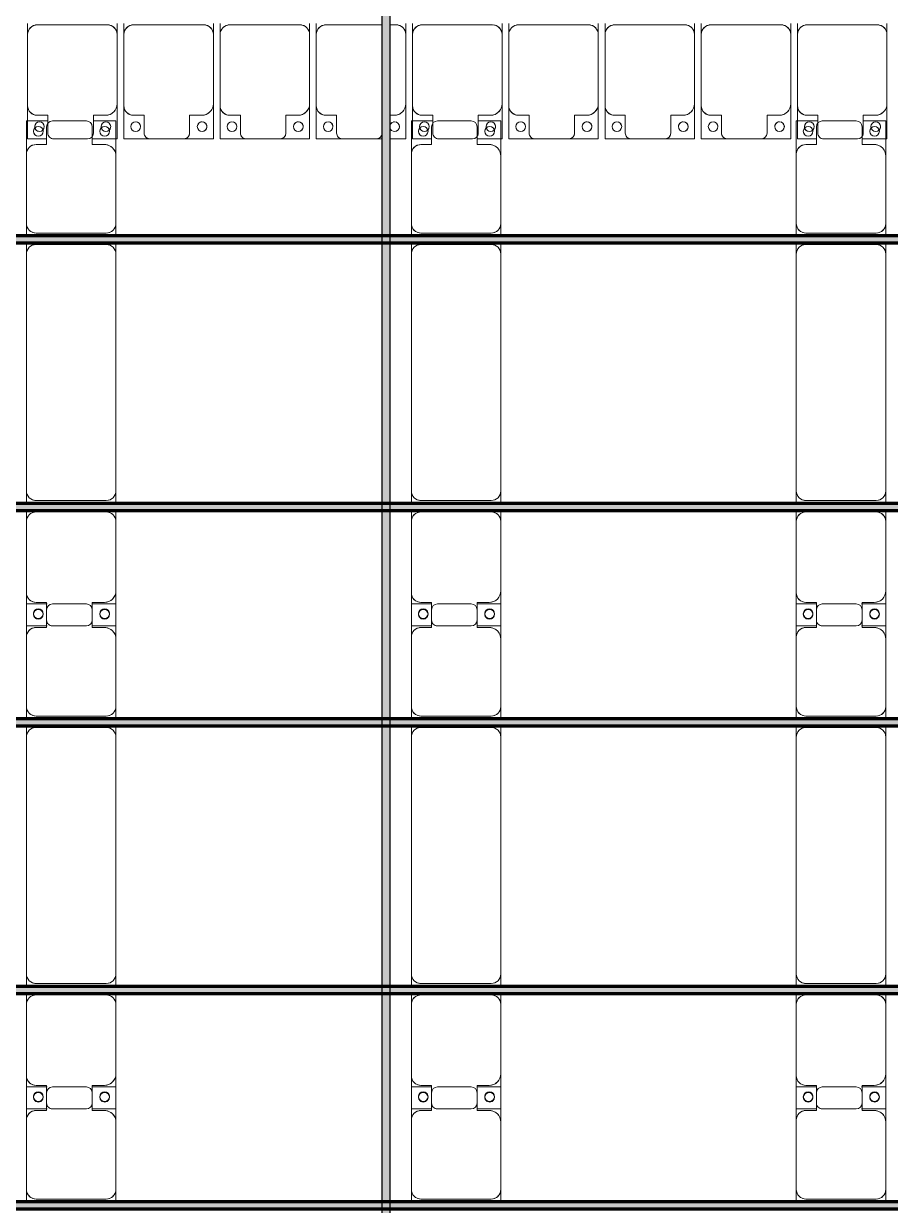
# Model space of a CAD drawing. Header units: millimetres. Extents: x -291190 to 146725, y 19759 to 185158.
# Drawn here: x -51426 to -46923, y 151050 to 157191 of the extents above; entities that cross this region are included whole.
import ezdxf

# ---------------------------------------------------------------- set-up
doc = ezdxf.new("R2010")
doc.units = ezdxf.units.MM
doc.layers.add('A-GENM', color=13, linetype='Continuous', lineweight=9)
doc.layers.add('S-BEAM', color=12, linetype='Continuous', lineweight=9)

# ---------------------------------------------------------------- blocks, each defined once
blk = doc.blocks.new('Dải phao đi lại kèm đỡ invester - DẢI PHAO ĐI LẠI-60252-KHUNG KẾT CẤU BÈ PIN 4')
at = {"layer": 'A-GENM', "color": 7}
for p, q in [((111758.4, 1312.2), (111888.1, 1312.2)), ((111758.4, 1129.7), (111758.4, 1312.2)), ((111758.4, 1312.2), (111758.4, 1129.7)), ((111831.6, 1312.2), (111819.4, 1312.2)), ((111868.8, 1312.2), (111855.3, 1312.2)), ((112088.2, 1312.2), (111911.8, 1312.2)), ((112124.6, 1312.2), (112223.4, 1312.2)), ((112149.1, 1312.2), (112133.8, 1312.2)), ((112180.3, 1312.2), (112167.8, 1312.2)), ((112223.4, 1312.2), (112223.4, 1139.7)), ((112258.4, 1312.2), (112411.8, 1312.2)), ((112258.4, 1129.7), (112258.4, 1312.2)), ((112258.4, 1312.2), (112258.4, 1129.7)), ((112411.8, 1312.2), (112258.4, 1312.2)), ((112588.2, 1312.2), (112411.8, 1312.2)), ((112588.2, 1312.2), (112723.4, 1312.2)), ((112723.4, 1312.2), (112588.2, 1312.2)), ((112723.4, 1312.2), (112723.4, 1139.7)), ((112723.4, 1139.7), (112723.4, 1312.2)), ((112758.4, 1312.2), (112911.8, 1312.2)), ((112758.4, 1129.7), (112758.4, 1312.2)), ((112758.4, 1312.2), (112758.4, 1129.7)), ((112911.8, 1312.2), (112758.4, 1312.2)), ((113088.2, 1312.2), (112911.8, 1312.2)), ((113088.2, 1312.2), (113223.4, 1312.2)), ((113223.4, 1312.2), (113088.2, 1312.2)), ((113223.4, 1312.2), (113223.4, 1139.7)), ((113223.4, 1139.7), (113223.4, 1312.2)), ((113258.4, 1312.2), (113411.8, 1312.2)), ((113258.4, 1129.7), (113258.4, 1312.2)), ((113258.4, 1312.2), (113258.4, 1129.7)), ((113411.8, 1312.2), (113258.4, 1312.2)), ((113588.2, 1312.2), (113411.8, 1312.2)), ((113588.2, 1312.2), (113723.4, 1312.2)), ((113723.4, 1312.2), (113588.2, 1312.2)), ((113723.4, 1312.2), (113723.4, 1139.7)), ((113723.4, 1139.7), (113723.4, 1312.2)), ((113758.4, 1312.2), (113888.1, 1312.2)), ((113758.4, 1129.7), (113758.4, 1312.2)), ((113758.4, 1312.2), (113758.4, 1129.7)), ((113831.6, 1312.2), (113819.4, 1312.2)), ((113868.8, 1312.2), (113855.3, 1312.2)), ((114088.2, 1312.2), (113911.8, 1312.2)), ((114124.6, 1312.2), (114223.4, 1312.2)), ((114149.1, 1312.2), (114133.8, 1312.2)), ((114180.3, 1312.2), (114167.8, 1312.2)), ((114223.4, 1312.2), (114223.4, 1139.7)), ((114258.4, 1312.2), (114341.4, 1312.2)), ((114258.4, 1129.7), (114258.4, 1312.2)), ((114258.4, 1312.2), (114258.4, 1129.7)), ((114341.4, 1312.2), (114258.4, 1312.2)), ((114381.4, 1312.2), (114411.8, 1312.2)), ((114411.8, 1312.2), (114381.4, 1312.2)), ((114588.2, 1312.2), (114411.8, 1312.2)), ((114588.2, 1312.2), (114723.4, 1312.2)), ((114723.4, 1312.2), (114588.2, 1312.2)), ((114723.4, 1312.2), (114723.4, 1139.7)), ((114723.4, 1139.7), (114723.4, 1312.2)), ((114758.4, 1312.2), (114911.8, 1312.2)), ((114758.4, 1129.7), (114758.4, 1312.2)), ((114758.4, 1312.2), (114758.4, 1129.7)), ((114911.8, 1312.2), (114758.4, 1312.2)), ((115088.2, 1312.2), (114911.8, 1312.2)), ((115088.2, 1312.2), (115223.4, 1312.2)), ((115223.4, 1312.2), (115088.2, 1312.2)), ((115223.4, 1312.2), (115223.4, 1139.7)), ((115223.4, 1139.7), (115223.4, 1312.2)), ((115258.4, 1312.2), (115411.8, 1312.2)), ((115258.4, 1129.7), (115258.4, 1312.2)), ((115258.4, 1312.2), (115258.4, 1129.7)), ((115411.8, 1312.2), (115258.4, 1312.2)), ((115588.2, 1312.2), (115411.8, 1312.2)), ((115588.2, 1312.2), (115723.4, 1312.2)), ((115723.4, 1312.2), (115588.2, 1312.2)), ((115723.4, 1312.2), (115723.4, 1139.7)), ((115723.4, 1139.7), (115723.4, 1312.2)), ((115758.4, 1312.2), (115888.1, 1312.2)), ((115758.4, 1129.7), (115758.4, 1312.2)), ((115758.4, 1312.2), (115758.4, 1129.7)), ((115831.6, 1312.2), (115819.4, 1312.2)), ((115868.8, 1312.2), (115855.3, 1312.2)), ((116088.2, 1312.2), (115911.8, 1312.2)), ((116124.6, 1312.2), (116223.4, 1312.2)), ((116149.1, 1312.2), (116133.8, 1312.2)), ((116180.3, 1312.2), (116167.8, 1312.2)), ((116223.4, 1312.2), (116223.4, 1139.7)), ((111881.8, 1282.2), (111881.8, 1189.7)), ((112118.2, 1189.7), (112118.2, 1282.2)), ((112381.8, 1282.2), (112381.8, 1189.7)), ((112618.2, 1189.7), (112618.2, 1282.2)), ((112881.8, 1282.2), (112881.8, 1189.7)), ((113118.2, 1189.7), (113118.2, 1282.2)), ((113381.8, 1282.2), (113381.8, 1189.7)), ((113618.2, 1189.7), (113618.2, 1282.2)), ((113881.8, 1282.2), (113881.8, 1189.7)), ((114118.2, 1189.7), (114118.2, 1282.2)), ((114381.8, 1282.2), (114381.8, 1189.7)), ((114618.2, 1189.7), (114618.2, 1282.2)), ((114881.8, 1282.2), (114881.8, 1189.7)), ((115118.2, 1189.7), (115118.2, 1282.2)), ((115381.8, 1282.2), (115381.8, 1189.7)), ((115618.2, 1189.7), (115618.2, 1282.2)), ((115881.8, 1282.2), (115881.8, 1189.7)), ((116118.2, 1189.7), (116118.2, 1282.2)), ((111881.8, 1189.7), (111818.4, 1189.7)), ((112173.4, 1189.7), (112118.2, 1189.7)), ((112223.4, 1139.7), (112223.4, 1219.7)), ((112381.8, 1189.7), (112318.4, 1189.7)), ((112673.4, 1189.7), (112618.2, 1189.7)), ((112881.8, 1189.7), (112818.4, 1189.7)), ((113173.4, 1189.7), (113118.2, 1189.7)), ((113381.8, 1189.7), (113318.4, 1189.7)), ((113673.4, 1189.7), (113618.2, 1189.7)), ((113881.8, 1189.7), (113818.4, 1189.7)), ((114173.4, 1189.7), (114118.2, 1189.7)), ((114223.4, 1139.7), (114223.4, 1219.7)), ((114341.4, 1189.7), (114318.4, 1189.7)), ((114673.4, 1189.7), (114618.2, 1189.7)), ((114881.8, 1189.7), (114818.4, 1189.7)), ((115173.4, 1189.7), (115118.2, 1189.7)), ((115381.8, 1189.7), (115318.4, 1189.7)), ((115673.4, 1189.7), (115618.2, 1189.7)), ((115881.8, 1189.7), (115818.4, 1189.7)), ((116173.4, 1189.7), (116118.2, 1189.7)), ((116223.4, 1139.7), (116223.4, 1219.7)), ((111758.4, 1129.7), (111758.4, 769.7)), ((112223.4, 769.7), (112223.4, 1139.7)), ((112258.4, 1129.7), (112258.4, 769.7)), ((112723.4, 769.7), (112723.4, 1139.7)), ((112758.4, 1129.7), (112758.4, 769.7)), ((113223.4, 769.7), (113223.4, 1139.7)), ((113258.4, 1129.7), (113258.4, 769.7)), ((113723.4, 769.7), (113723.4, 1139.7)), ((113758.4, 1129.7), (113758.4, 769.7)), ((114223.4, 769.7), (114223.4, 1139.7)), ((114258.4, 1129.7), (114258.4, 769.7)), ((114723.4, 769.7), (114723.4, 1139.7)), ((114758.4, 1129.7), (114758.4, 769.7)), ((115223.4, 769.7), (115223.4, 1139.7)), ((115258.4, 1129.7), (115258.4, 769.7)), ((115723.4, 769.7), (115723.4, 1139.7)), ((115758.4, 1129.7), (115758.4, 769.7)), ((116223.4, 769.7), (116223.4, 1139.7)), ((111758.4, 713.3), (111758.4, 769.7)), ((111758.4, 713.3), (111758.4, 769.7)), ((112223.4, 769.7), (112223.4, 713.3)), ((112223.4, 769.7), (112223.4, 713.3)), ((112258.4, 713.3), (112258.4, 769.7)), ((112258.4, 713.3), (112258.4, 769.7)), ((112723.4, 769.7), (112723.4, 713.3)), ((112723.4, 769.7), (112723.4, 713.3)), ((112758.4, 713.3), (112758.4, 769.7)), ((112758.4, 713.3), (112758.4, 769.7)), ((113223.4, 769.7), (113223.4, 713.3)), ((113223.4, 769.7), (113223.4, 713.3)), ((113258.4, 713.3), (113258.4, 769.7)), ((113258.4, 713.3), (113258.4, 769.7)), ((113723.4, 769.7), (113723.4, 713.3)), ((113723.4, 769.7), (113723.4, 713.3)), ((113758.4, 713.3), (113758.4, 769.7)), ((113758.4, 713.3), (113758.4, 769.7)), ((114223.4, 769.7), (114223.4, 713.3)), ((114223.4, 769.7), (114223.4, 713.3)), ((114258.4, 713.3), (114258.4, 769.7)), ((114258.4, 713.3), (114258.4, 769.7)), ((114723.4, 769.7), (114723.4, 713.3)), ((114723.4, 769.7), (114723.4, 713.3)), ((114758.4, 713.3), (114758.4, 769.7)), ((114758.4, 713.3), (114758.4, 769.7)), ((115223.4, 769.7), (115223.4, 713.3)), ((115223.4, 769.7), (115223.4, 713.3)), ((115258.4, 713.3), (115258.4, 769.7)), ((115258.4, 713.3), (115258.4, 769.7)), ((115723.4, 769.7), (115723.4, 713.3)), ((115723.4, 769.7), (115723.4, 713.3)), ((115758.4, 713.3), (115758.4, 769.7)), ((115758.4, 713.3), (115758.4, 769.7)), ((116223.4, 769.7), (116223.4, 713.3)), ((116223.4, 769.7), (116223.4, 713.3)), ((111808.4, 719.7), (112173.4, 719.7)), ((112308.4, 719.7), (112673.4, 719.7)), ((112808.4, 719.7), (113173.4, 719.7)), ((113308.4, 719.7), (113673.4, 719.7)), ((113808.4, 719.7), (114173.4, 719.7)), ((114308.4, 719.7), (114341.4, 719.7)), ((114381.4, 719.7), (114673.4, 719.7)), ((114808.4, 719.7), (115173.4, 719.7)), ((115308.4, 719.7), (115673.4, 719.7)), ((115808.4, 719.7), (116173.4, 719.7))]:
    blk.add_line(p, q, dxfattribs=at)
for centre, radius, start, end in [((111911.8, 1282.2), 30, 90, 180), ((111911.8, 1282.2), 30, 150, 165), ((112088.2, 1282.2), 30, 360, 90), ((112411.8, 1282.2), 30, 90, 180), ((112411.8, 1282.2), 30, 105, 165), ((112411.8, 1282.2), 30, 135, 165), ((112411.8, 1282.2), 30, 135, 165), ((112411.8, 1282.2), 30, 105, 120), ((112411.8, 1282.2), 30, 105, 120), ((112588.2, 1282.2), 30, 360, 90), ((112588.2, 1282.2), 30, 60, 75), ((112588.2, 1282.2), 30, 15, 75), ((112588.2, 1282.2), 30, 60, 75), ((112588.2, 1282.2), 30, 15, 30), ((112588.2, 1282.2), 30, 15, 30), ((112911.8, 1282.2), 30, 90, 180), ((112911.8, 1282.2), 30, 105, 165), ((112911.8, 1282.2), 30, 135, 165), ((112911.8, 1282.2), 30, 135, 165), ((112911.8, 1282.2), 30, 105, 120), ((112911.8, 1282.2), 30, 105, 120), ((113088.2, 1282.2), 30, 360, 90), ((113088.2, 1282.2), 30, 60, 75), ((113088.2, 1282.2), 30, 15, 75), ((113088.2, 1282.2), 30, 60, 75), ((113088.2, 1282.2), 30, 15, 30), ((113088.2, 1282.2), 30, 15, 30), ((113411.8, 1282.2), 30, 90, 180), ((113411.8, 1282.2), 30, 105, 165), ((113411.8, 1282.2), 30, 135, 165), ((113411.8, 1282.2), 30, 135, 165), ((113411.8, 1282.2), 30, 105, 120), ((113411.8, 1282.2), 30, 105, 120), ((113588.2, 1282.2), 30, 360, 90), ((113588.2, 1282.2), 30, 60, 75), ((113588.2, 1282.2), 30, 15, 75), ((113588.2, 1282.2), 30, 60, 75), ((113588.2, 1282.2), 30, 15, 30), ((113588.2, 1282.2), 30, 15, 30), ((113911.8, 1282.2), 30, 90, 180), ((113911.8, 1282.2), 30, 150, 165), ((114088.2, 1282.2), 30, 360, 90), ((114411.8, 1282.2), 30, 90, 180), ((114411.8, 1282.2), 30, 105, 165), ((114411.8, 1282.2), 30, 135, 165), ((114411.8, 1282.2), 30, 135, 165), ((114411.8, 1282.2), 30, 105, 120), ((114411.8, 1282.2), 30, 105, 120), ((114588.2, 1282.2), 30, 360, 90), ((114588.2, 1282.2), 30, 60, 75), ((114588.2, 1282.2), 30, 15, 75), ((114588.2, 1282.2), 30, 60, 75), ((114588.2, 1282.2), 30, 15, 30), ((114588.2, 1282.2), 30, 15, 30), ((114911.8, 1282.2), 30, 90, 180), ((114911.8, 1282.2), 30, 105, 165), ((114911.8, 1282.2), 30, 135, 165), ((114911.8, 1282.2), 30, 135, 165), ((114911.8, 1282.2), 30, 105, 120), ((114911.8, 1282.2), 30, 105, 120), ((115088.2, 1282.2), 30, 360, 90), ((115088.2, 1282.2), 30, 60, 75), ((115088.2, 1282.2), 30, 15, 75), ((115088.2, 1282.2), 30, 60, 75), ((115088.2, 1282.2), 30, 15, 30), ((115088.2, 1282.2), 30, 15, 30), ((115411.8, 1282.2), 30, 90, 180), ((115411.8, 1282.2), 30, 105, 165), ((115411.8, 1282.2), 30, 135, 165), ((115411.8, 1282.2), 30, 135, 165), ((115411.8, 1282.2), 30, 105, 120), ((115411.8, 1282.2), 30, 105, 120), ((115588.2, 1282.2), 30, 360, 90), ((115588.2, 1282.2), 30, 60, 75), ((115588.2, 1282.2), 30, 15, 75), ((115588.2, 1282.2), 30, 60, 75), ((115588.2, 1282.2), 30, 15, 30), ((115588.2, 1282.2), 30, 15, 30), ((115911.8, 1282.2), 30, 90, 180), ((115911.8, 1282.2), 30, 150, 165), ((116088.2, 1282.2), 30, 360, 90), ((111816.8, 1248.6), 25, 90, 270), ((111816.8, 1248.6), 25, 90, 210), ((111816.8, 1248.6), 25, 270, 90), ((111816.8, 1248.6), 25, 0, 90), ((112161.8, 1248.6), 25, 90, 270), ((112161.8, 1248.6), 25, 90, 180), ((112161.8, 1248.6), 25, 270, 90), ((112161.8, 1248.6), 25, 345, 90), ((112316.8, 1248.6), 25, 90, 270), ((112316.8, 1248.6), 25, 90, 255), ((112316.8, 1248.6), 25, 270, 90), ((112316.8, 1248.6), 25, 0, 90), ((112316.8, 1248.6), 25, 300, 345), ((112661.8, 1248.6), 25, 90, 270), ((112661.8, 1248.6), 25, 90, 180), ((112661.8, 1248.6), 25, 195, 255), ((112661.8, 1248.6), 25, 270, 90), ((112661.8, 1248.6), 25, 270, 90), ((112816.8, 1248.6), 25, 90, 270), ((112816.8, 1248.6), 25, 90, 255), ((112816.8, 1248.6), 25, 270, 90), ((112816.8, 1248.6), 25, 0, 90), ((112816.8, 1248.6), 25, 300, 345), ((113161.8, 1248.6), 25, 90, 270), ((113161.8, 1248.6), 25, 90, 180), ((113161.8, 1248.6), 25, 195, 255), ((113161.8, 1248.6), 25, 270, 90), ((113161.8, 1248.6), 25, 270, 90), ((113316.8, 1248.6), 25, 90, 270), ((113316.8, 1248.6), 25, 90, 255), ((113316.8, 1248.6), 25, 270, 90), ((113316.8, 1248.6), 25, 0, 90), ((113316.8, 1248.6), 25, 300, 345), ((113661.8, 1248.6), 25, 90, 270), ((113661.8, 1248.6), 25, 90, 180), ((113661.8, 1248.6), 25, 195, 255), ((113661.8, 1248.6), 25, 270, 90), ((113661.8, 1248.6), 25, 270, 90), ((113816.8, 1248.6), 25, 90, 270), ((113816.8, 1248.6), 25, 90, 210), ((113816.8, 1248.6), 25, 270, 90), ((113816.8, 1248.6), 25, 0, 90), ((114161.8, 1248.6), 25, 90, 270), ((114161.8, 1248.6), 25, 90, 180), ((114161.8, 1248.6), 25, 270, 90), ((114161.8, 1248.6), 25, 345, 90), ((114316.8, 1248.6), 25, 90, 270), ((114316.8, 1248.6), 25, 90, 255), ((114316.8, 1248.6), 25, 15, 90), ((114316.8, 1248.6), 25, 15, 90), ((114316.8, 1248.6), 25, 270, 345), ((114316.8, 1248.6), 25, 300, 345), ((114661.8, 1248.6), 25, 90, 270), ((114661.8, 1248.6), 25, 90, 180), ((114661.8, 1248.6), 25, 195, 255), ((114661.8, 1248.6), 25, 270, 90), ((114661.8, 1248.6), 25, 270, 90), ((114816.8, 1248.6), 25, 90, 270), ((114816.8, 1248.6), 25, 90, 255), ((114816.8, 1248.6), 25, 270, 90), ((114816.8, 1248.6), 25, 0, 90), ((114816.8, 1248.6), 25, 300, 345), ((115161.8, 1248.6), 25, 90, 270), ((115161.8, 1248.6), 25, 90, 180), ((115161.8, 1248.6), 25, 195, 255), ((115161.8, 1248.6), 25, 270, 90), ((115161.8, 1248.6), 25, 270, 90), ((115316.8, 1248.6), 25, 90, 270), ((115316.8, 1248.6), 25, 90, 255), ((115316.8, 1248.6), 25, 270, 90), ((115316.8, 1248.6), 25, 0, 90), ((115316.8, 1248.6), 25, 300, 345), ((115661.8, 1248.6), 25, 90, 270), ((115661.8, 1248.6), 25, 90, 180), ((115661.8, 1248.6), 25, 195, 255), ((115661.8, 1248.6), 25, 270, 90), ((115661.8, 1248.6), 25, 270, 90), ((115816.8, 1248.6), 25, 90, 270), ((115816.8, 1248.6), 25, 90, 210), ((115816.8, 1248.6), 25, 270, 90), ((115816.8, 1248.6), 25, 0, 90), ((116161.8, 1248.6), 25, 90, 270), ((116161.8, 1248.6), 25, 90, 180), ((116161.8, 1248.6), 25, 270, 90), ((116161.8, 1248.6), 25, 345, 90), ((111818.4, 1129.7), 60, 90, 180), ((111818.4, 1129.7), 60, 90, 150), ((111818.4, 1129.7), 60, 135, 150), ((111818.4, 1129.7), 60, 135, 150), ((112173.4, 1139.7), 50, 0, 90), ((112173.4, 1139.7), 50, 45, 90), ((112173.4, 1139.7), 50, 15, 90), ((112173.4, 1139.7), 50, 45, 90), ((112318.4, 1129.7), 60, 90, 180), ((112318.4, 1129.7), 60, 90, 150), ((112318.4, 1129.7), 60, 135, 150), ((112318.4, 1129.7), 60, 135, 150), ((112316.8, 1248.6), 25, 270, 285), ((112673.4, 1139.7), 50, 0, 90), ((112673.4, 1139.7), 50, 45, 90), ((112673.4, 1139.7), 50, 15, 90), ((112673.4, 1139.7), 50, 45, 90), ((112818.4, 1129.7), 60, 90, 180), ((112818.4, 1129.7), 60, 90, 150), ((112818.4, 1129.7), 60, 135, 150), ((112818.4, 1129.7), 60, 135, 150), ((112816.8, 1248.6), 25, 270, 285), ((113173.4, 1139.7), 50, 0, 90), ((113173.4, 1139.7), 50, 45, 90), ((113173.4, 1139.7), 50, 15, 90), ((113173.4, 1139.7), 50, 45, 90), ((113318.4, 1129.7), 60, 90, 180), ((113318.4, 1129.7), 60, 90, 150), ((113318.4, 1129.7), 60, 135, 150), ((113318.4, 1129.7), 60, 135, 150), ((113316.8, 1248.6), 25, 270, 285), ((113673.4, 1139.7), 50, 0, 90), ((113673.4, 1139.7), 50, 45, 90), ((113673.4, 1139.7), 50, 15, 90), ((113673.4, 1139.7), 50, 45, 90), ((113818.4, 1129.7), 60, 90, 180), ((113818.4, 1129.7), 60, 90, 150), ((113818.4, 1129.7), 60, 135, 150), ((113818.4, 1129.7), 60, 135, 150), ((114173.4, 1139.7), 50, 0, 90), ((114173.4, 1139.7), 50, 45, 90), ((114173.4, 1139.7), 50, 15, 90), ((114173.4, 1139.7), 50, 45, 90), ((114318.4, 1129.7), 60, 90, 180), ((114318.4, 1129.7), 60, 90, 150), ((114318.4, 1129.7), 60, 135, 150), ((114318.4, 1129.7), 60, 135, 150), ((114316.8, 1248.6), 25, 270, 285), ((114673.4, 1139.7), 50, 0, 90), ((114673.4, 1139.7), 50, 45, 90), ((114673.4, 1139.7), 50, 15, 90), ((114673.4, 1139.7), 50, 45, 90), ((114818.4, 1129.7), 60, 90, 180), ((114818.4, 1129.7), 60, 90, 150), ((114818.4, 1129.7), 60, 135, 150), ((114818.4, 1129.7), 60, 135, 150), ((114816.8, 1248.6), 25, 270, 285), ((115173.4, 1139.7), 50, 0, 90), ((115173.4, 1139.7), 50, 45, 90), ((115173.4, 1139.7), 50, 15, 90), ((115173.4, 1139.7), 50, 45, 90), ((115318.4, 1129.7), 60, 90, 180), ((115318.4, 1129.7), 60, 90, 150), ((115318.4, 1129.7), 60, 135, 150), ((115318.4, 1129.7), 60, 135, 150), ((115316.8, 1248.6), 25, 270, 285), ((115673.4, 1139.7), 50, 0, 90), ((115673.4, 1139.7), 50, 45, 90), ((115673.4, 1139.7), 50, 15, 90), ((115673.4, 1139.7), 50, 45, 90), ((115818.4, 1129.7), 60, 90, 180), ((115818.4, 1129.7), 60, 90, 150), ((115818.4, 1129.7), 60, 135, 150), ((115818.4, 1129.7), 60, 135, 150), ((116173.4, 1139.7), 50, 0, 90), ((116173.4, 1139.7), 50, 45, 90), ((116173.4, 1139.7), 50, 15, 90), ((116173.4, 1139.7), 50, 45, 90), ((111808.4, 769.7), 50, 180, 270), ((111808.4, 769.7), 50, 195, 270), ((112173.4, 769.7), 50, 270, 0), ((112173.4, 769.7), 50, 270, 345), ((112308.4, 769.7), 50, 180, 270), ((112308.4, 769.7), 50, 195, 270), ((112673.4, 769.7), 50, 270, 0), ((112673.4, 769.7), 50, 270, 345), ((112808.4, 769.7), 50, 180, 270), ((112808.4, 769.7), 50, 195, 270), ((113173.4, 769.7), 50, 270, 0), ((113173.4, 769.7), 50, 270, 345), ((113308.4, 769.7), 50, 180, 270), ((113308.4, 769.7), 50, 195, 270), ((113673.4, 769.7), 50, 270, 0), ((113673.4, 769.7), 50, 270, 345), ((113808.4, 769.7), 50, 180, 270), ((113808.4, 769.7), 50, 195, 261.83112), ((114173.4, 769.7), 50, 270, 0), ((114173.4, 769.7), 50, 270, 345), ((114308.4, 769.7), 50, 180, 270), ((114308.4, 769.7), 50, 195, 270), ((114673.4, 769.7), 50, 270, 0), ((114673.4, 769.7), 50, 270, 345), ((114808.4, 769.7), 50, 180, 270), ((114808.4, 769.7), 50, 195, 270), ((115173.4, 769.7), 50, 270, 0), ((115173.4, 769.7), 50, 270, 345), ((115308.4, 769.7), 50, 180, 270), ((115308.4, 769.7), 50, 195, 270), ((115673.4, 769.7), 50, 270, 0), ((115673.4, 769.7), 50, 270, 345), ((115808.4, 769.7), 50, 180, 270), ((115808.4, 769.7), 50, 195, 270), ((116173.4, 769.7), 50, 270, 0), ((116173.4, 769.7), 50, 270, 345)]:
    blk.add_arc(centre, radius, start, end, dxfattribs=at)
blk = doc.blocks.new('Dai phao do pin - DẢI PHAO ĐỠ PIN-51784-KHUNG KẾT CẤU BÈ PIN 4')
at = {"layer": 'A-GENM', "color": 7}
for p, q in [((-1312.2, 241.6), (-1129.7, 241.6)), ((-1312.2, 124.6), (-1312.2, 241.6)), ((-1312.2, 202.3), (-1312.2, 179.3)), ((-1129.7, 241.6), (-1219.7, 241.6)), ((-779.7, 241.6), (-1129.7, 241.6)), ((-779.7, 241.6), (-716.7, 241.6)), ((-779.7, 241.6), (-716.7, 241.6)), ((-729.7, -173.4), (-729.7, 191.6)), ((-676.7, 241.6), (-620.3, 241.6)), ((-676.7, 241.6), (-620.3, 241.6)), ((-670.3, 191.6), (-670.3, -173.4)), ((610.3, 241.6), (-620.3, 241.6)), ((610.3, 241.6), (673.3, 241.6)), ((610.3, 241.6), (673.3, 241.6)), ((660.3, -173.4), (660.3, 191.6)), ((713.3, 241.6), (769.7, 241.6)), ((713.3, 241.6), (769.7, 241.6)), ((719.7, 191.6), (719.7, -173.4)), ((1129.7, 241.6), (769.7, 241.6)), ((1129.7, 241.6), (1312.2, 241.6)), ((1312.2, 241.6), (1129.7, 241.6)), ((1197.8, 241.6), (1380.3, 241.6)), ((1197.8, 116.2), (1197.8, 241.6)), ((1380.3, 241.6), (1197.8, 241.6)), ((1312.2, 241.6), (1312.2, 116.2)), ((1730.3, 241.6), (1380.3, 241.6)), ((1730.3, 241.6), (1793.3, 241.6)), ((1730.3, 241.6), (1793.3, 241.6)), ((1780.3, -173.4), (1780.3, 191.6)), ((1833.3, 241.6), (1889.7, 241.6)), ((1833.3, 241.6), (1889.7, 241.6)), ((1839.7, 191.6), (1839.7, -173.4)), ((3120.3, 241.6), (1889.7, 241.6)), ((3120.3, 241.6), (3183.3, 241.6)), ((3120.3, 241.6), (3183.3, 241.6)), ((3170.3, -173.4), (3170.3, 191.6)), ((3223.3, 241.6), (3279.7, 241.6)), ((3223.3, 241.6), (3279.7, 241.6)), ((3229.7, 191.6), (3229.7, -173.4)), ((3639.7, 241.6), (3279.7, 241.6)), ((3639.7, 241.6), (3822.2, 241.6)), ((3822.2, 241.6), (3639.7, 241.6)), ((3707.8, 241.6), (3890.3, 241.6)), ((3707.8, 116.2), (3707.8, 241.6)), ((3890.3, 241.6), (3707.8, 241.6)), ((3822.2, 241.6), (3822.2, 116.2)), ((4240.3, 241.6), (3890.3, 241.6)), ((4240.3, 241.6), (4303.3, 241.6)), ((4240.3, 241.6), (4303.3, 241.6)), ((4290.3, -173.4), (4290.3, 191.6)), ((-1312.2, 166.1), (-1312.2, 147.6)), ((-1189.7, 181.6), (-1189.7, 118.2)), ((1189.7, 118.2), (1189.7, 181.6)), ((1320.3, 181.6), (1320.3, 118.2)), ((3699.7, 118.2), (3699.7, 181.6)), ((3830.3, 181.6), (3830.3, 118.2)), ((-1312.2, 88.2), (-1312.2, -88.2)), ((-1189.7, 118.2), (-1282.2, 118.2)), ((1282.2, 118.2), (1189.7, 118.2)), ((1197.8, 88.2), (1197.8, -88.2)), ((1320.3, 118.2), (1227.8, 118.2)), ((1312.2, -88.2), (1312.2, 88.2)), ((3792.2, 118.2), (3699.7, 118.2)), ((3707.8, 88.2), (3707.8, -88.2)), ((3830.3, 118.2), (3737.8, 118.2)), ((3822.2, -88.2), (3822.2, 88.2)), ((-1312.2, -223.4), (-1312.2, -111.9)), ((-1282.2, -118.2), (-1189.7, -118.2)), ((-1189.7, -118.2), (-1189.7, -173.4)), ((1189.7, -173.4), (1189.7, -118.2)), ((1189.7, -118.2), (1282.2, -118.2)), ((1197.8, -223.4), (1197.8, -116.2)), ((1227.8, -118.2), (1320.3, -118.2)), ((1312.2, -116.2), (1312.2, -223.4)), ((1320.3, -118.2), (1320.3, -173.4)), ((3699.7, -173.4), (3699.7, -118.2)), ((3699.7, -118.2), (3792.2, -118.2)), ((3707.8, -223.4), (3707.8, -116.2)), ((3737.8, -118.2), (3830.3, -118.2)), ((3822.2, -116.2), (3822.2, -223.4)), ((3830.3, -118.2), (3830.3, -173.4)), ((-1312.2, -122.9), (-1312.2, -143.5)), ((-1312.2, -151.7), (-1312.2, -189.3)), ((1197.8, -169.2), (1197.8, -202)), ((3707.8, -169.2), (3707.8, -202)), ((-1139.7, -223.4), (-1312.2, -223.4)), ((-1312.2, -223.4), (-1139.7, -223.4)), ((-1139.7, -223.4), (-779.7, -223.4)), ((-716.7, -223.4), (-779.7, -223.4)), ((-716.7, -223.4), (-779.7, -223.4)), ((-620.3, -223.4), (-676.7, -223.4)), ((-620.3, -223.4), (-676.7, -223.4)), ((-620.3, -223.4), (610.3, -223.4)), ((673.3, -223.4), (610.3, -223.4)), ((673.3, -223.4), (610.3, -223.4)), ((769.7, -223.4), (713.3, -223.4)), ((769.7, -223.4), (713.3, -223.4)), ((769.7, -223.4), (1139.7, -223.4)), ((1312.2, -223.4), (1139.7, -223.4)), ((1139.7, -223.4), (1312.2, -223.4)), ((1370.3, -223.4), (1197.8, -223.4)), ((1197.8, -223.4), (1370.3, -223.4)), ((1370.3, -223.4), (1730.3, -223.4)), ((1793.3, -223.4), (1730.3, -223.4)), ((1793.3, -223.4), (1730.3, -223.4)), ((1889.7, -223.4), (1833.3, -223.4)), ((1889.7, -223.4), (1833.3, -223.4)), ((1889.7, -223.4), (3120.3, -223.4)), ((3183.3, -223.4), (3120.3, -223.4)), ((3183.3, -223.4), (3120.3, -223.4)), ((3279.7, -223.4), (3223.3, -223.4)), ((3279.7, -223.4), (3223.3, -223.4)), ((3279.7, -223.4), (3649.7, -223.4)), ((3822.2, -223.4), (3649.7, -223.4)), ((3649.7, -223.4), (3822.2, -223.4)), ((3880.3, -223.4), (3707.8, -223.4)), ((3707.8, -223.4), (3880.3, -223.4)), ((3880.3, -223.4), (4240.3, -223.4)), ((4303.3, -223.4), (4240.3, -223.4)), ((4303.3, -223.4), (4240.3, -223.4))]:
    blk.add_line(p, q, dxfattribs=at)
for centre, radius, start, end in [((-1258.6, 183.2), 25, 0, 180), ((-1258.6, 183.2), 25, 90, 180), ((-1129.7, 181.6), 60, 90, 180), ((-1129.7, 181.6), 60, 120, 180), ((-779.7, 191.6), 50, 360, 90), ((-779.7, 191.6), 50, 360, 75), ((-620.3, 191.6), 50, 90, 180), ((-620.3, 191.6), 50, 150, 180), ((-620.3, 191.6), 50, 105, 120), ((610.3, 191.6), 50, 360, 90), ((610.3, 191.6), 50, 60, 90), ((610.3, 191.6), 50, 15, 30), ((769.7, 191.6), 50, 90, 180), ((769.7, 191.6), 50, 105, 180), ((1129.7, 181.6), 60, 360, 90), ((1129.7, 181.6), 60, 45, 60), ((1129.7, 181.6), 60, 360, 60), ((1129.7, 181.6), 60, 45, 60), ((1248.6, 183.2), 25, 0, 180), ((1248.6, 183.2), 25, 360, 165), ((1251.4, 183.2), 25, 0, 180), ((1251.4, 183.2), 25, 90, 180), ((1251.4, 183.2), 25, 15, 75), ((1380.3, 181.6), 60, 90, 180), ((1380.3, 181.6), 60, 120, 180), ((1730.3, 191.6), 50, 360, 90), ((1730.3, 191.6), 50, 360, 75), ((1889.7, 191.6), 50, 90, 180), ((1889.7, 191.6), 50, 150, 180), ((1889.7, 191.6), 50, 105, 120), ((3120.3, 191.6), 50, 360, 90), ((3120.3, 191.6), 50, 75, 90), ((3120.3, 191.6), 50, 15, 30), ((3279.7, 191.6), 50, 90, 180), ((3279.7, 191.6), 50, 105, 180), ((3639.7, 181.6), 60, 360, 90), ((3639.7, 181.6), 60, 45, 60), ((3639.7, 181.6), 60, 360, 60), ((3639.7, 181.6), 60, 45, 60), ((3758.6, 183.2), 25, 0, 180), ((3758.6, 183.2), 25, 360, 165), ((3761.4, 183.2), 25, 0, 180), ((3761.4, 183.2), 25, 90, 180), ((3761.4, 183.2), 25, 15, 75), ((3890.3, 181.6), 60, 90, 180), ((3890.3, 181.6), 60, 120, 180), ((4240.3, 191.6), 50, 360, 90), ((4240.3, 191.6), 50, 360, 75), ((-1258.6, 183.2), 25, 180, 0), ((-1258.6, 183.2), 25, 180, 270), ((-1258.6, 183.2), 25, 285, 300), ((1248.6, 183.2), 25, 180, 0), ((1251.4, 183.2), 25, 180, 0), ((1251.4, 183.2), 25, 180, 270), ((1248.6, 183.2), 25, 210, 255), ((1248.6, 183.2), 25, 270, 360), ((1251.4, 183.2), 25, 285, 330), ((3758.6, 183.2), 25, 180, 0), ((3761.4, 183.2), 25, 180, 0), ((3761.4, 183.2), 25, 180, 270), ((3758.6, 183.2), 25, 210, 255), ((3758.6, 183.2), 25, 270, 360), ((3761.4, 183.2), 25, 285, 330), ((-1282.2, 88.2), 30, 90, 180), ((1227.8, 88.2), 30, 90, 180), ((1282.2, 88.2), 30, 360, 90), ((3737.8, 88.2), 30, 90, 180), ((3792.2, 88.2), 30, 360, 90), ((-1282.2, -88.2), 30, 180, 270), ((-1282.2, -88.2), 30, 240, 255), ((1227.8, -88.2), 30, 180, 270), ((1282.2, -88.2), 30, 270, 360), ((3737.8, -88.2), 30, 180, 270), ((3792.2, -88.2), 30, 270, 360), ((-1258.6, -161.8), 25, 0, 180), ((-1258.6, -161.8), 25, 90, 180), ((-1258.6, -161.8), 25, 180, 0), ((-1258.6, -161.8), 25, 180, 270), ((-1258.6, -161.8), 25, 285, 313.62534), ((-1139.7, -173.4), 50, 180, 270), ((-1139.7, -173.4), 50, 180, 255), ((-779.7, -173.4), 50, 270, 360), ((-779.7, -173.4), 50, 285, 360), ((-620.3, -173.4), 50, 180, 270), ((-620.3, -173.4), 50, 180, 210), ((610.3, -173.4), 50, 270, 360), ((610.3, -173.4), 50, 330, 360), ((769.7, -173.4), 50, 180, 270), ((769.7, -173.4), 50, 180, 255), ((1139.7, -173.4), 50, 270, 360), ((1139.7, -173.4), 50, 285, 360), ((1139.7, -173.4), 50, 315, 0), ((1139.7, -173.4), 50, 315, 0), ((1248.6, -161.8), 25, 0, 180), ((1248.6, -161.8), 25, 180, 0), ((1248.6, -161.8), 25, 105, 165), ((1248.6, -161.8), 25, 195, 360), ((1251.4, -161.8), 25, 0, 180), ((1251.4, -161.8), 25, 105, 180), ((1251.4, -161.8), 25, 180, 0), ((1251.4, -161.8), 25, 180, 270), ((1248.6, -161.8), 25, 360, 75), ((1251.4, -161.8), 25, 15, 75), ((1251.4, -161.8), 25, 285, 345), ((1370.3, -173.4), 50, 180, 270), ((1370.3, -173.4), 50, 180, 255), ((1730.3, -173.4), 50, 270, 360), ((1730.3, -173.4), 50, 285, 360), ((1889.7, -173.4), 50, 180, 270), ((1889.7, -173.4), 50, 180, 210), ((3120.3, -173.4), 50, 270, 360), ((3120.3, -173.4), 50, 330, 360), ((3279.7, -173.4), 50, 180, 270), ((3279.7, -173.4), 50, 180, 255), ((3649.7, -173.4), 50, 270, 360), ((3649.7, -173.4), 50, 285, 360), ((3649.7, -173.4), 50, 315, 0), ((3649.7, -173.4), 50, 315, 0), ((3758.6, -161.8), 25, 0, 180), ((3758.6, -161.8), 25, 180, 0), ((3758.6, -161.8), 25, 105, 165), ((3758.6, -161.8), 25, 195, 360), ((3761.4, -161.8), 25, 0, 180), ((3761.4, -161.8), 25, 105, 180), ((3761.4, -161.8), 25, 180, 0), ((3761.4, -161.8), 25, 180, 270), ((3758.6, -161.8), 25, 360, 75), ((3761.4, -161.8), 25, 15, 75), ((3761.4, -161.8), 25, 285, 345), ((3880.3, -173.4), 50, 180, 270), ((3880.3, -173.4), 50, 180, 255), ((4240.3, -173.4), 50, 270, 360), ((4240.3, -173.4), 50, 285, 360), ((-1139.7, -173.4), 50, 210, 225), ((-1139.7, -173.4), 50, 210, 225), ((-620.3, -173.4), 50, 240, 270), ((610.3, -173.4), 50, 285, 300), ((1370.3, -173.4), 50, 210, 225), ((1370.3, -173.4), 50, 210, 225), ((1889.7, -173.4), 50, 240, 270), ((3880.3, -173.4), 50, 210, 225), ((3880.3, -173.4), 50, 210, 225)]:
    blk.add_arc(centre, radius, start, end, dxfattribs=at)
blk = doc.blocks.new('Dai phao do pin - DẢI PHAO ĐỠ PIN-V20-KHUNG KẾT CẤU BÈ PIN 4')
at = {"layer": 'A-GENM', "color": 7}
for p, q in [((-1312.2, 241.6), (-1129.7, 241.6)), ((-1312.2, 124.6), (-1312.2, 241.6)), ((-1312.2, 202.3), (-1312.2, 179.3)), ((-1129.7, 241.6), (-1219.7, 241.6)), ((-779.7, 241.6), (-1129.7, 241.6)), ((-779.7, 241.6), (-716.7, 241.6)), ((-779.7, 241.6), (-716.7, 241.6)), ((-729.7, -173.4), (-729.7, 191.6)), ((-676.7, 241.6), (-620.3, 241.6)), ((-676.7, 241.6), (-620.3, 241.6)), ((-670.3, 191.6), (-670.3, -173.4)), ((610.3, 241.6), (-620.3, 241.6)), ((610.3, 241.6), (673.3, 241.6)), ((610.3, 241.6), (673.3, 241.6)), ((660.3, -173.4), (660.3, 191.6)), ((713.3, 241.6), (769.7, 241.6)), ((713.3, 241.6), (769.7, 241.6)), ((719.7, 191.6), (719.7, -173.4)), ((1129.7, 241.6), (769.7, 241.6)), ((1129.7, 241.6), (1312.2, 241.6)), ((1312.2, 241.6), (1129.7, 241.6)), ((1197.8, 241.6), (1380.3, 241.6)), ((1197.8, 116.2), (1197.8, 241.6)), ((1380.3, 241.6), (1197.8, 241.6)), ((1312.2, 241.6), (1312.2, 116.2)), ((1730.3, 241.6), (1380.3, 241.6)), ((1730.3, 241.6), (1793.3, 241.6)), ((1730.3, 241.6), (1793.3, 241.6)), ((1780.3, -173.4), (1780.3, 191.6)), ((1833.3, 241.6), (1889.7, 241.6)), ((1833.3, 241.6), (1889.7, 241.6)), ((1839.7, 191.6), (1839.7, -173.4)), ((3120.3, 241.6), (1889.7, 241.6)), ((3120.3, 241.6), (3183.3, 241.6)), ((3120.3, 241.6), (3183.3, 241.6)), ((3170.3, -173.4), (3170.3, 191.6)), ((3223.3, 241.6), (3279.7, 241.6)), ((3223.3, 241.6), (3279.7, 241.6)), ((3229.7, 191.6), (3229.7, -173.4)), ((3639.7, 241.6), (3279.7, 241.6)), ((3639.7, 241.6), (3822.2, 241.6)), ((3822.2, 241.6), (3639.7, 241.6)), ((3707.8, 241.6), (3890.3, 241.6)), ((3707.8, 116.2), (3707.8, 241.6)), ((3890.3, 241.6), (3707.8, 241.6)), ((3822.2, 241.6), (3822.2, 116.2)), ((4240.3, 241.6), (3890.3, 241.6)), ((4240.3, 241.6), (4303.3, 241.6)), ((4240.3, 241.6), (4303.3, 241.6)), ((4290.3, -173.4), (4290.3, 191.6)), ((-1312.2, 166.1), (-1312.2, 147.6)), ((-1189.7, 181.6), (-1189.7, 118.2)), ((1189.7, 118.2), (1189.7, 181.6)), ((1320.3, 181.6), (1320.3, 118.2)), ((3699.7, 118.2), (3699.7, 181.6)), ((3830.3, 181.6), (3830.3, 118.2)), ((-1312.2, 88.2), (-1312.2, -88.2)), ((-1189.7, 118.2), (-1282.2, 118.2)), ((1282.2, 118.2), (1189.7, 118.2)), ((1197.8, 88.2), (1197.8, -88.2)), ((1320.3, 118.2), (1227.8, 118.2)), ((1312.2, -88.2), (1312.2, 88.2)), ((3792.2, 118.2), (3699.7, 118.2)), ((3707.8, 88.2), (3707.8, -88.2)), ((3830.3, 118.2), (3737.8, 118.2)), ((3822.2, -88.2), (3822.2, 88.2)), ((-1312.2, -223.4), (-1312.2, -111.9)), ((-1282.2, -118.2), (-1189.7, -118.2)), ((-1189.7, -118.2), (-1189.7, -173.4)), ((1189.7, -173.4), (1189.7, -118.2)), ((1189.7, -118.2), (1282.2, -118.2)), ((1197.8, -223.4), (1197.8, -116.2)), ((1227.8, -118.2), (1320.3, -118.2)), ((1312.2, -116.2), (1312.2, -223.4)), ((1320.3, -118.2), (1320.3, -173.4)), ((3699.7, -173.4), (3699.7, -118.2)), ((3699.7, -118.2), (3792.2, -118.2)), ((3707.8, -223.4), (3707.8, -116.2)), ((3737.8, -118.2), (3830.3, -118.2)), ((3822.2, -116.2), (3822.2, -223.4)), ((3830.3, -118.2), (3830.3, -173.4)), ((-1312.2, -122.9), (-1312.2, -143.5)), ((-1312.2, -151.7), (-1312.2, -189.3)), ((1197.8, -169.2), (1197.8, -202)), ((3707.8, -169.2), (3707.8, -202)), ((-1139.7, -223.4), (-1312.2, -223.4)), ((-1312.2, -223.4), (-1139.7, -223.4)), ((-1139.7, -223.4), (-779.7, -223.4)), ((-716.7, -223.4), (-779.7, -223.4)), ((-716.7, -223.4), (-779.7, -223.4)), ((-620.3, -223.4), (-676.7, -223.4)), ((-620.3, -223.4), (-676.7, -223.4)), ((-620.3, -223.4), (610.3, -223.4)), ((673.3, -223.4), (610.3, -223.4)), ((673.3, -223.4), (610.3, -223.4)), ((769.7, -223.4), (713.3, -223.4)), ((769.7, -223.4), (713.3, -223.4)), ((769.7, -223.4), (1139.7, -223.4)), ((1312.2, -223.4), (1139.7, -223.4)), ((1139.7, -223.4), (1312.2, -223.4)), ((1370.3, -223.4), (1197.8, -223.4)), ((1197.8, -223.4), (1370.3, -223.4)), ((1370.3, -223.4), (1730.3, -223.4)), ((1793.3, -223.4), (1730.3, -223.4)), ((1793.3, -223.4), (1730.3, -223.4)), ((1889.7, -223.4), (1833.3, -223.4)), ((1889.7, -223.4), (1833.3, -223.4)), ((1889.7, -223.4), (3120.3, -223.4)), ((3183.3, -223.4), (3120.3, -223.4)), ((3183.3, -223.4), (3120.3, -223.4)), ((3279.7, -223.4), (3223.3, -223.4)), ((3279.7, -223.4), (3223.3, -223.4)), ((3279.7, -223.4), (3649.7, -223.4)), ((3822.2, -223.4), (3649.7, -223.4)), ((3649.7, -223.4), (3822.2, -223.4)), ((3880.3, -223.4), (3707.8, -223.4)), ((3707.8, -223.4), (3880.3, -223.4)), ((3880.3, -223.4), (4240.3, -223.4)), ((4303.3, -223.4), (4240.3, -223.4)), ((4303.3, -223.4), (4240.3, -223.4))]:
    blk.add_line(p, q, dxfattribs=at)
for centre, radius, start, end in [((-1258.6, 183.2), 25, 0, 180), ((-1258.6, 183.2), 25, 90, 180), ((-1258.6, 183.2), 25, 60.76435, 75), ((-1129.7, 181.6), 60, 90, 180), ((-1129.7, 181.6), 60, 120, 180), ((-779.7, 191.6), 50, 360, 90), ((-779.7, 191.6), 50, 360, 75), ((-620.3, 191.6), 50, 90, 180), ((-620.3, 191.6), 50, 165, 180), ((-620.3, 191.6), 50, 105, 120), ((610.3, 191.6), 50, 360, 90), ((610.3, 191.6), 50, 60, 90), ((769.7, 191.6), 50, 90, 180), ((769.7, 191.6), 50, 105, 180), ((1129.7, 181.6), 60, 360, 90), ((1129.7, 181.6), 60, 45, 60), ((1129.7, 181.6), 60, 360, 60), ((1129.7, 181.6), 60, 45, 60), ((1248.6, 183.2), 25, 0, 180), ((1248.6, 183.2), 25, 360, 165), ((1251.4, 183.2), 25, 0, 180), ((1251.4, 183.2), 25, 90, 180), ((1251.4, 183.2), 25, 15, 75), ((1380.3, 181.6), 60, 90, 180), ((1380.3, 181.6), 60, 120, 180), ((1730.3, 191.6), 50, 360, 90), ((1730.3, 191.6), 50, 360, 75), ((1889.7, 191.6), 50, 90, 180), ((1889.7, 191.6), 50, 165, 180), ((1889.7, 191.6), 50, 105, 120), ((3120.3, 191.6), 50, 360, 90), ((3120.3, 191.6), 50, 75, 90), ((3279.7, 191.6), 50, 90, 180), ((3279.7, 191.6), 50, 105, 180), ((3639.7, 181.6), 60, 360, 90), ((3639.7, 181.6), 60, 45, 60), ((3639.7, 181.6), 60, 360, 60), ((3639.7, 181.6), 60, 45, 60), ((3758.6, 183.2), 25, 0, 180), ((3758.6, 183.2), 25, 360, 165), ((3761.4, 183.2), 25, 0, 180), ((3761.4, 183.2), 25, 90, 180), ((3761.4, 183.2), 25, 15, 75), ((3890.3, 181.6), 60, 90, 180), ((3890.3, 181.6), 60, 120, 180), ((4240.3, 191.6), 50, 360, 90), ((4240.3, 191.6), 50, 360, 75), ((-1258.6, 183.2), 25, 180, 0), ((-1258.6, 183.2), 25, 180, 270), ((-1258.6, 183.2), 25, 285, 300), ((1248.6, 183.2), 25, 180, 0), ((1251.4, 183.2), 25, 180, 0), ((1251.4, 183.2), 25, 180, 270), ((1248.6, 183.2), 25, 210, 255), ((1248.6, 183.2), 25, 270, 360), ((1251.4, 183.2), 25, 285, 330), ((3758.6, 183.2), 25, 180, 0), ((3761.4, 183.2), 25, 180, 0), ((3761.4, 183.2), 25, 180, 270), ((3758.6, 183.2), 25, 210, 255), ((3758.6, 183.2), 25, 270, 360), ((3761.4, 183.2), 25, 285, 330), ((-1282.2, 88.2), 30, 90, 180), ((1227.8, 88.2), 30, 90, 180), ((1282.2, 88.2), 30, 360, 90), ((3737.8, 88.2), 30, 90, 180), ((3792.2, 88.2), 30, 360, 90), ((-1282.2, -88.2), 30, 180, 270), ((-1282.2, -88.2), 30, 240, 255), ((1227.8, -88.2), 30, 180, 270), ((1282.2, -88.2), 30, 270, 360), ((3737.8, -88.2), 30, 180, 270), ((3792.2, -88.2), 30, 270, 360), ((-1258.6, -161.8), 25, 0, 180), ((-1258.6, -161.8), 25, 90, 180), ((-1258.6, -161.8), 25, 180, 0), ((-1258.6, -161.8), 25, 180, 270), ((-1258.6, -161.8), 25, 285, 313.62534), ((-1139.7, -173.4), 50, 180, 270), ((-1139.7, -173.4), 50, 180, 255), ((-779.7, -173.4), 50, 270, 360), ((-779.7, -173.4), 50, 285, 360), ((-620.3, -173.4), 50, 180, 270), ((-620.3, -173.4), 50, 180, 210), ((610.3, -173.4), 50, 270, 360), ((610.3, -173.4), 50, 330, 360), ((769.7, -173.4), 50, 180, 270), ((769.7, -173.4), 50, 180, 255), ((1139.7, -173.4), 50, 270, 360), ((1139.7, -173.4), 50, 285, 360), ((1139.7, -173.4), 50, 315, 0), ((1139.7, -173.4), 50, 315, 0), ((1248.6, -161.8), 25, 0, 180), ((1248.6, -161.8), 25, 180, 0), ((1248.6, -161.8), 25, 105, 165), ((1248.6, -161.8), 25, 195, 360), ((1251.4, -161.8), 25, 0, 180), ((1251.4, -161.8), 25, 105, 180), ((1251.4, -161.8), 25, 180, 0), ((1251.4, -161.8), 25, 180, 270), ((1248.6, -161.8), 25, 360, 75), ((1251.4, -161.8), 25, 15, 75), ((1251.4, -161.8), 25, 285, 345), ((1370.3, -173.4), 50, 180, 270), ((1370.3, -173.4), 50, 180, 255), ((1730.3, -173.4), 50, 270, 360), ((1730.3, -173.4), 50, 285, 360), ((1889.7, -173.4), 50, 180, 270), ((1889.7, -173.4), 50, 180, 210), ((3120.3, -173.4), 50, 270, 360), ((3120.3, -173.4), 50, 330, 360), ((3279.7, -173.4), 50, 180, 270), ((3279.7, -173.4), 50, 180, 255), ((3649.7, -173.4), 50, 270, 360), ((3649.7, -173.4), 50, 285, 360), ((3649.7, -173.4), 50, 315, 0), ((3649.7, -173.4), 50, 315, 0), ((3758.6, -161.8), 25, 0, 180), ((3758.6, -161.8), 25, 180, 0), ((3758.6, -161.8), 25, 105, 165), ((3758.6, -161.8), 25, 195, 360), ((3761.4, -161.8), 25, 0, 180), ((3761.4, -161.8), 25, 105, 180), ((3761.4, -161.8), 25, 180, 0), ((3761.4, -161.8), 25, 180, 270), ((3758.6, -161.8), 25, 360, 75), ((3761.4, -161.8), 25, 15, 75), ((3761.4, -161.8), 25, 285, 345), ((3880.3, -173.4), 50, 180, 270), ((3880.3, -173.4), 50, 180, 255), ((4240.3, -173.4), 50, 270, 360), ((4240.3, -173.4), 50, 285, 360), ((-1139.7, -173.4), 50, 210, 225), ((-1139.7, -173.4), 50, 210, 225), ((-620.3, -173.4), 50, 240, 270), ((610.3, -173.4), 50, 285, 300), ((1370.3, -173.4), 50, 210, 225), ((1370.3, -173.4), 50, 210, 225), ((1889.7, -173.4), 50, 240, 270), ((3880.3, -173.4), 50, 210, 225), ((3880.3, -173.4), 50, 210, 225)]:
    blk.add_arc(centre, radius, start, end, dxfattribs=at)
blk = doc.blocks.new('Dầm C52 - Hộp 40x60-62905-KHUNG KẾT CẤU BÈ PIN 4')
at = {"layer": 'S-BEAM', "lineweight": 25}
blk.add_hatch(color=4, dxfattribs=at).paths.add_polyline_path([(-37712.2, -20), (37712.2, -20), (37712.2, 20), (-37712.2, 20)])
at = {"layer": 'S-BEAM', "color": 4, "lineweight": 25}
for p, q in [((-37712.2, 20), (37712.2, 20)), ((37712.2, -20), (-37712.2, -20))]:
    blk.add_line(p, q, dxfattribs=at)
blk = doc.blocks.new('Dầm C52 - Dầm C52-74423-KHUNG KẾT CẤU BÈ PIN 4')
at = {"layer": 'S-BEAM', "lineweight": 140}
blk.add_hatch(color=1, dxfattribs=at).paths.add_polyline_path([(-153612.4, 20), (-153612.4, -20), (153612.4, -20), (153612.4, 20), (-152772.8, 20)])
at = {"layer": 'S-BEAM', "color": 1, "lineweight": 140}
for p, q in [((-153612.4, 20), (153612.4, 20)), ((153612.4, -20), (-153612.4, -20))]:
    blk.add_line(p, q, dxfattribs=at)

msp = doc.modelspace()

# ---------------------------------------------------------------- block references
at = {"layer": 'A-GENM', "color": 7}
for name, p, rotation in [('Dải phao đi lại kèm đỡ invester - DẢI PHAO ĐI LẠI-60252-KHUNG KẾT CẤU BÈ PIN 4', (64817.6, 157904.6), 180), ('Dai phao do pin - DẢI PHAO ĐỠ PIN-51784-KHUNG KẾT CẤU BÈ PIN 4', (-51188.7, 155373.2), 269.9999999999996), ('Dai phao do pin - DẢI PHAO ĐỠ PIN-V20-KHUNG KẾT CẤU BÈ PIN 4', (-49188.7, 155373.2), 269.9999999999996), ('Dai phao do pin - DẢI PHAO ĐỠ PIN-51784-KHUNG KẾT CẤU BÈ PIN 4', (-47188.7, 155373.2), 269.9999999999996)]:
    msp.add_blockref(name, p, dxfattribs=dict(at, rotation=rotation))
at = {"layer": 'S-BEAM', "color": 4, "lineweight": 25, "rotation": 89.99999999999977}
msp.add_blockref('Dầm C52 - Hộp 40x60-62905-KHUNG KẾT CẤU BÈ PIN 4', (-49543.8, 121504.6), dxfattribs=at)
at = {"layer": 'S-BEAM', "color": 1, "lineweight": 140, "rotation": 180}
for p in [(-88196.3, 156069.8), (-88196.3, 154679.8), (-88196.3, 153559.8), (-88196.3, 152169.8), (-88196.3, 151049.8)]:
    msp.add_blockref('Dầm C52 - Dầm C52-74423-KHUNG KẾT CẤU BÈ PIN 4', p, dxfattribs=at)

doc.saveas('drawing.dxf')
